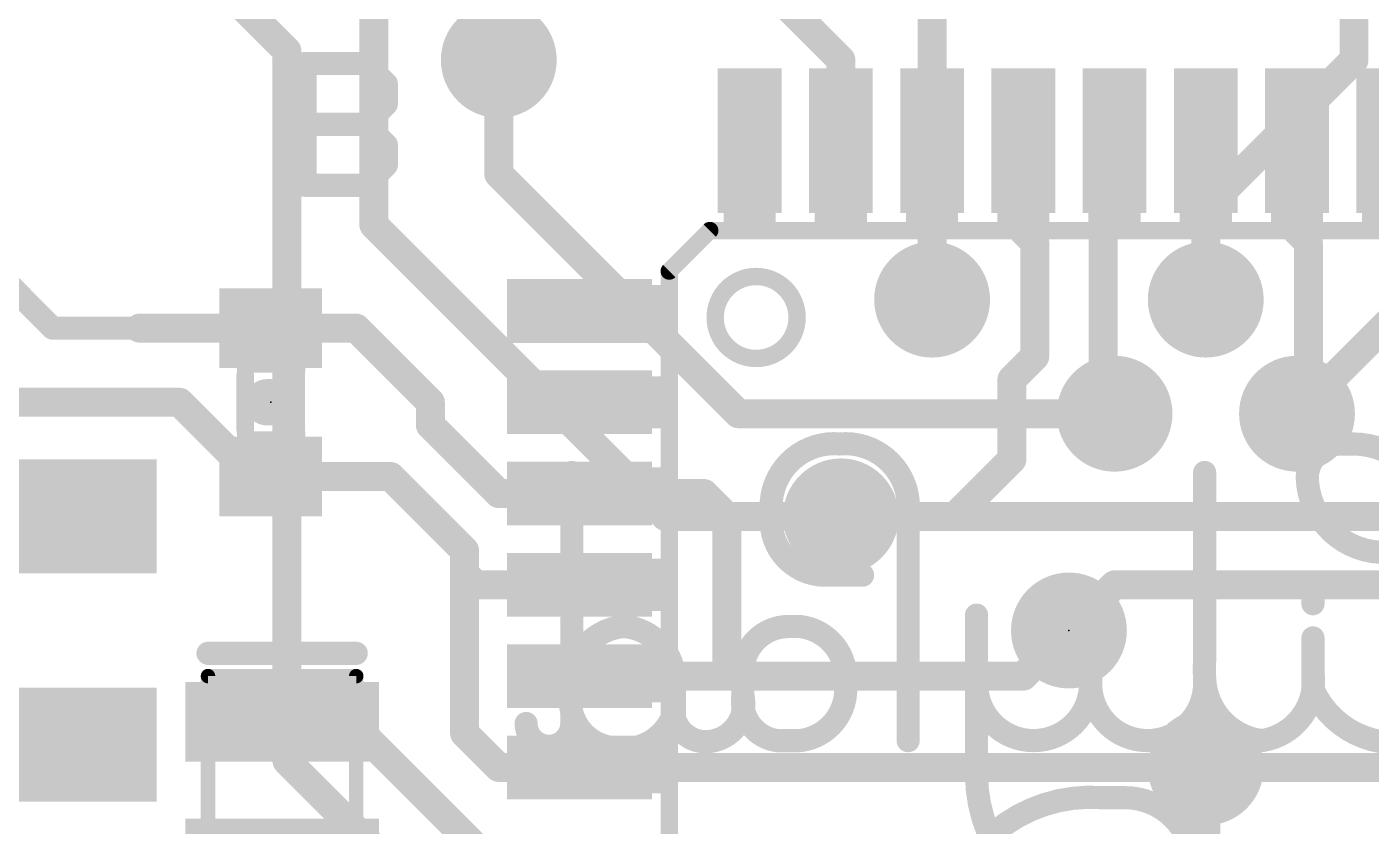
# Model space of a CAD drawing. Extents: x 0 to 107, y -24 to 80.
# Drawn here: x 21.34 to 33.13, y 52.9 to 59.9 of the extents above; entities that cross this region are included whole.
import ezdxf

# ---------------------------------------------------------------- set-up
doc = ezdxf.new("R2010")
doc.units = 0
for name, color, linetype in [('1', 12, 'CONTINUOUS'), ('16', 132, 'CONTINUOUS'), ('18', 110, 'CONTINUOUS'), ('21', 53, 'CONTINUOUS'), ('22', 53, 'CONTINUOUS'), ('23', 53, 'CONTINUOUS'), ('24', 53, 'CONTINUOUS'), ('51', 53, 'CONTINUOUS')]:
    doc.layers.add(name, color=color, linetype=linetype)

# ---------------------------------------------------------------- blocks, each defined once
blk = doc.blocks.new('RECT')
blk.add_solid([(-0.5, -0.5), (0.5, -0.5), (-0.5, 0.5), (0.5, 0.5)])
blk = doc.blocks.new('ROUNDV')
at = {"const_width": 0.5}
blk.add_lwpolyline([(0, -0.25, 1), (0, 0.25, 1), (0, -0.25)], format="xyb", dxfattribs=at)

msp = doc.modelspace()

# ---------------------------------------------------------------- linework, layer by layer
at = {"layer": '1'}
for points, const_width in [([(25.4801, 59.6101), (25.48, 64.6101)], 0.254), ([(28.4801, 59.6101), (27.9801, 60.1101)], 0.254), ([(28.48, 58.9028), (28.4801, 59.6101)], 0.254), ([(29.2801, 57.5101), (29.28, 58.9028)], 0.254), ([(30.08, 58.1101), (30.08, 58.9028)], 0.254), ([(30.8801, 58.2101), (30.88, 58.9028)], 0.254), ([(31.68, 57.5101), (31.68, 58.9028)], 0.254), ([(32.4801, 58.1101), (32.48, 58.9028)], 0.254), ([(30.18, 58.0101), (30.08, 58.1101)], 0.254), ([(30.78, 56.6101), (30.7801, 58.1101)], 0.254), ([(30.7801, 58.1101), (30.8801, 58.2101)], 0.254), ([(32.5801, 58.0101), (32.4801, 58.1101)], 0.254), ([(20.7181, 58.1101), (21.5681, 57.2601)], 0.2032), ([(30.18, 57.0101), (30.18, 58.0101)], 0.254), ([(32.58, 56.6101), (32.5801, 58.0101)], 0.254), ([(21.5681, 57.2601), (22.3301, 57.2601)], 0.2032), ([(22.3301, 57.2601), (23.48, 57.2601)], 0.254), ([(23.48, 57.2601), (24.2301, 57.2601)], 0.254), ([(24.2301, 57.2601), (24.88, 56.6101)], 0.254), ([(29.9801, 56.8102), (30.18, 57.0101)], 0.254), ([(29.9801, 56.1101), (29.9801, 56.8102)], 0.254), ([(19.48, 56.6101), (22.6801, 56.6101)], 0.254), ([(22.6801, 56.6101), (23.3301, 55.9602)], 0.254), ([(24.88, 56.6101), (24.88, 56.4102)], 0.254), ([(30.8801, 56.5101), (30.78, 56.6101)], 0.254), ([(32.48, 56.5102), (32.58, 56.6101)], 0.254), ([(24.88, 56.4102), (25.4801, 55.8101)], 0.254), ([(29.4801, 55.6101), (29.9801, 56.1101)], 0.254), ([(23.3301, 55.9602), (23.48, 55.9601)], 0.254), ([(23.48, 55.9601), (24.53, 55.9602)], 0.254), ([(24.53, 55.9602), (25.1801, 55.3101)], 0.254), ([(25.4801, 55.8101), (26.1874, 55.8102)], 0.254), ([(26.1874, 55.8102), (27.2801, 55.8101)], 0.254), ([(27.2801, 55.8101), (27.4801, 55.6101)], 0.254), ([(27.4801, 55.6101), (27.48, 54.2101)], 0.254), ([(28.4801, 55.6101), (29.4801, 55.6101)], 0.254), ([(25.1801, 55.3101), (25.1801, 55.1102)], 0.254), ([(25.1801, 55.1102), (25.1801, 53.7101)], 0.254), ([(25.1801, 55.1102), (25.2801, 55.0102)], 0.254), ([(25.2801, 55.0102), (26.1874, 55.0102)], 0.254), ([(30.48, 54.6102), (30.8801, 55.0102)], 0.254), ([(30.8801, 55.0102), (34.7726, 55.0102)], 0.254), ([(30.08, 54.2101), (30.48, 54.6102)], 0.254), ([(27.48, 54.2101), (26.1874, 54.2102)], 0.254), ([(27.48, 54.2101), (30.08, 54.2101)], 0.254), ([(24.18, 53.8101), (23.58, 53.8101)], 0.254), ([(25.38, 52.6101), (24.18, 53.8101)], 0.254), ([(25.1801, 53.7101), (25.48, 53.4101)], 0.254), ([(25.48, 53.4101), (26.1874, 53.4102)], 0.254), ([(26.1874, 53.4102), (31.6801, 53.4101)], 0.254), ([(31.6801, 53.4101), (33.4801, 53.4101)], 0.254)]:
    msp.add_lwpolyline(points, dxfattribs=dict(at, const_width=const_width))
for points, const_width in [([(25.4166, 59.6101, 1), (25.5436, 59.6101)], 0.127), ([(28.5436, 59.6101, 1), (28.4166, 59.6101)], 0.127), ([(28.4352, 59.5652, 1), (28.525, 59.655)], 0.127), ([(28.4165, 58.9028, 1), (28.5435, 58.9028)], 0.127), ([(29.3435, 58.9028, 1), (29.2165, 58.9028)], 0.127), ([(30.1435, 58.9028, 1), (30.0165, 58.9028)], 0.127), ([(30.9435, 58.9028, 1), (30.8165, 58.9028)], 0.127), ([(31.7435, 58.9028, 1), (31.6165, 58.9028)], 0.127), ([(32.5435, 58.9028, 1), (32.4165, 58.9028)], 0.127), ([(30.1249, 58.155, 1), (30.0351, 58.0652)], 0.127), ([(30.8436, 58.1101, 1), (30.7166, 58.1101)], 0.127), ([(30.8166, 58.2101, 1), (30.9436, 58.2101)], 0.127), ([(30.925, 58.1652, 1), (30.8352, 58.255)], 0.127), ([(32.525, 58.155, 1), (32.4352, 58.0652)], 0.127), ([(30.0165, 58.1101, 1), (30.1435, 58.1101)], 0.127), ([(30.2435, 58.0101, 1), (30.1165, 58.0101)], 0.127), ([(30.1351, 57.9652, 1), (30.2249, 58.055)], 0.127), ([(30.7352, 58.155, 1), (30.825, 58.0652)], 0.127), ([(32.4166, 58.1101, 1), (32.5436, 58.1101)], 0.127), ([(32.6436, 58.0101, 1), (32.5166, 58.0101)], 0.127), ([(32.5352, 57.9652, 1), (32.625, 58.055)], 0.127), ([(29.2166, 57.5101, 1), (29.3436, 57.5101)], 0.127), ([(31.6165, 57.5101, 1), (31.7435, 57.5101)], 0.127), ([(21.5681, 57.3109, 1), (21.5681, 57.2093)], 0.1016), ([(21.5322, 57.2242, 1), (21.604, 57.296)], 0.1016), ([(22.3301, 57.3236, 1), (22.3301, 57.1966)], 0.127), ([(22.3301, 57.2093, 1), (22.3301, 57.3109)], 0.1016), ([(23.48, 57.3236, 1), (23.48, 57.1966)], 0.127), ([(23.48, 57.1966, 1), (23.48, 57.3236)], 0.127), ([(24.275, 57.305, 1), (24.1852, 57.2152)], 0.127), ([(24.2301, 57.1966, 1), (24.2301, 57.3236)], 0.127), ([(30.1165, 57.0101, 1), (30.2435, 57.0101)], 0.127), ([(30.2249, 56.9652, 1), (30.1351, 57.055)], 0.127), ([(30.0436, 56.8102, 1), (29.9166, 56.8102)], 0.127), ([(29.9352, 56.8551, 1), (30.025, 56.7653)], 0.127), ([(22.725, 56.655, 1), (22.6352, 56.5652)], 0.127), ([(22.6801, 56.5466, 1), (22.6801, 56.6736)], 0.127), ([(24.9435, 56.6101, 1), (24.8165, 56.6101)], 0.127), ([(24.8351, 56.5652, 1), (24.9249, 56.655)], 0.127), ([(30.8249, 56.655, 1), (30.7351, 56.5652)], 0.127), ([(32.6249, 56.5652, 1), (32.5351, 56.655)], 0.127), ([(30.7165, 56.6101, 1), (30.8435, 56.6101)], 0.127), ([(30.8352, 56.4652, 1), (30.925, 56.555)], 0.127), ([(32.4351, 56.5551, 1), (32.5249, 56.4653)], 0.127), ([(32.5165, 56.6101, 1), (32.6435, 56.6101)], 0.127), ([(24.9249, 56.4551, 1), (24.8351, 56.3653)], 0.127), ([(24.8165, 56.4102, 1), (24.9435, 56.4102)], 0.127), ([(30.025, 56.0652, 1), (29.9352, 56.155)], 0.127), ([(29.9166, 56.1101, 1), (30.0436, 56.1101)], 0.127), ([(23.3301, 56.0237, 1), (23.3301, 55.8967)], 0.127), ([(23.2852, 55.9153, 1), (23.375, 56.0051)], 0.127), ([(23.48, 56.0236, 1), (23.48, 55.8966)], 0.127), ([(23.48, 55.8966, 1), (23.48, 56.0236)], 0.127), ([(24.5749, 56.0051, 1), (24.4851, 55.9153)], 0.127), ([(24.53, 55.8967, 1), (24.53, 56.0237)], 0.127), ([(25.4801, 55.8736, 1), (25.4801, 55.7466)], 0.127), ([(25.4352, 55.7652, 1), (25.525, 55.855)], 0.127), ([(26.1874, 55.8737, 1), (26.1874, 55.7467)], 0.127), ([(26.1874, 55.7467, 1), (26.1874, 55.8737)], 0.127), ([(27.325, 55.855, 1), (27.2352, 55.7652)], 0.127), ([(27.2801, 55.7466, 1), (27.2801, 55.8736)], 0.127), ([(27.5436, 55.6101, 1), (27.4166, 55.6101)], 0.127), ([(27.4352, 55.5652, 1), (27.525, 55.655)], 0.127), ([(28.4801, 55.6736, 1), (28.4801, 55.5466)], 0.127), ([(29.4352, 55.655, 1), (29.525, 55.5652)], 0.127), ([(29.4801, 55.5466, 1), (29.4801, 55.6736)], 0.127), ([(25.2436, 55.3101, 1), (25.1166, 55.3101)], 0.127), ([(25.1352, 55.2652, 1), (25.225, 55.355)], 0.127), ([(25.2436, 55.1102, 1), (25.1166, 55.1102)], 0.127), ([(25.225, 55.1551, 1), (25.1352, 55.0653)], 0.127), ([(25.1166, 55.1102, 1), (25.2436, 55.1102)], 0.127), ([(25.2801, 55.0737, 1), (25.2801, 54.9467)], 0.127), ([(25.2352, 54.9653, 1), (25.325, 55.0551)], 0.127), ([(26.1874, 54.9467, 1), (26.1874, 55.0737)], 0.127), ([(30.8801, 55.0737, 1), (30.8801, 54.9467)], 0.127), ([(30.925, 54.9653, 1), (30.8352, 55.0551)], 0.127), ([(30.4351, 54.6551, 1), (30.5249, 54.5653)], 0.127), ([(30.5249, 54.5653, 1), (30.4351, 54.6551)], 0.127), ([(26.1874, 54.2737, 1), (26.1874, 54.1467)], 0.127), ([(27.48, 54.2736, 1), (27.48, 54.1466)], 0.127), ([(27.4165, 54.2101, 1), (27.5435, 54.2101)], 0.127), ([(27.48, 54.1466, 1), (27.48, 54.2736)], 0.127), ([(30.0351, 54.255, 1), (30.1249, 54.1652)], 0.127), ([(30.08, 54.1466, 1), (30.08, 54.2736)], 0.127), ([(23.58, 53.8736, 1), (23.58, 53.7466)], 0.127), ([(24.2249, 53.855, 1), (24.1351, 53.7652)], 0.127), ([(24.18, 53.7466, 1), (24.18, 53.8736)], 0.127), ([(25.225, 53.755, 1), (25.1352, 53.6652)], 0.127), ([(25.1166, 53.7101, 1), (25.2436, 53.7101)], 0.127), ([(25.48, 53.4736, 1), (25.48, 53.3466)], 0.127), ([(26.1874, 53.4737, 1), (26.1874, 53.3467)], 0.127), ([(26.1874, 53.3467, 1), (26.1874, 53.4737)], 0.127), ([(31.6801, 53.4736, 1), (31.6801, 53.3466)], 0.127), ([(31.6801, 53.3466, 1), (31.6801, 53.4736)], 0.127), ([(25.4351, 53.3652, 1), (25.5249, 53.455)], 0.127)]:
    msp.add_lwpolyline(points, format="xyb", dxfattribs=dict(at, const_width=const_width))
at = {"layer": '16'}
for points, const_width in [([(30.4547, 79.6038, 0.4142), (5.4864, 54.6355)], 0.254), ([(55.4737, 54.6101, 0.4142), (30.48, 79.6037)], 0.254), ([(23.6855, 59.69, 1), (23.5585, 59.69)], 0.127), ([(23.5771, 59.6451, 1), (23.6669, 59.7349)], 0.127), ([(25.5436, 59.6101, 1), (25.4166, 59.6101)], 0.127), ([(32.9166, 59.6101, 1), (33.0436, 59.6101)], 0.127), ([(33.025, 59.5652, 1), (32.9352, 59.655)], 0.127), ([(25.525, 58.655, 1), (25.4352, 58.5652)], 0.127), ([(25.4166, 58.6101, 1), (25.5436, 58.6101)], 0.127), ([(31.7436, 58.3101, 1), (31.6166, 58.3101)], 0.127), ([(31.6352, 58.355, 1), (31.725, 58.2652)], 0.127), ([(24.4289, 58.2109, 1), (24.3391, 58.1211)], 0.127), ([(24.3205, 58.166, 1), (24.4475, 58.166)], 0.127), ([(29.2166, 57.5101, 1), (29.3436, 57.5101)], 0.127), ([(31.6165, 57.5101, 1), (31.7435, 57.5101)], 0.127), ([(27.5801, 56.5737, 1), (27.5801, 56.4467)], 0.127), ([(27.5352, 56.4653, 1), (27.625, 56.5551)], 0.127), ([(30.8801, 56.4466, 1), (30.8801, 56.5736)], 0.127), ([(32.4351, 56.5551, 1), (32.5249, 56.4653)], 0.127), ([(26.9399, 55.6736, 1), (26.9399, 55.5466)], 0.127), ([(26.895, 55.5652, 1), (26.9848, 55.655)], 0.127), ([(28.4801, 55.6736, 1), (28.4801, 55.5466)], 0.127), ([(28.4801, 55.5466, 1), (28.4801, 55.6736)], 0.127), ([(5.4864, 54.6101, 0.4142), (30.48, 29.6165)], 0.254), ([(30.5054, 29.6165, 0.4142), (55.4737, 54.5848)], 0.254), ([(23.6669, 53.513, 1), (23.5771, 53.4232)], 0.127), ([(23.5585, 53.4681, 1), (23.6855, 53.4681)], 0.127), ([(31.7436, 53.4101, 1), (31.6166, 53.4101)], 0.127)]:
    msp.add_lwpolyline(points, format="xyb", dxfattribs=dict(at, const_width=const_width))
at = {"layer": '16', "const_width": 0.254}
for points in [[(32.9801, 59.6101), (32.98, 64.6101)], [(23.622, 59.69), (20.955, 62.357)], [(29.2801, 57.5101), (29.28, 61.6102)], [(24.384, 58.166), (24.384, 60.198)], [(23.622, 53.4681), (23.622, 59.69)], [(25.4801, 58.6101), (25.4801, 59.6101)], [(31.6801, 58.3101), (32.9801, 59.6101)], [(32.48, 56.5102), (35.48, 59.5101)], [(27.5801, 56.5102), (25.4801, 58.6101)], [(31.68, 57.5101), (31.6801, 58.3101)], [(24.384, 58.166), (26.9399, 55.6101)], [(27.5801, 56.5102), (30.8801, 56.5101)], [(26.9399, 55.6101), (28.4801, 55.6101)], [(28.4801, 55.6101), (33.48, 55.6101)], [(25.48, 51.6101), (23.622, 53.4681)], [(31.6801, 53.4101), (31.6801, 48.7101)]]:
    msp.add_lwpolyline(points, dxfattribs=at)
at = {"layer": '21'}
for points, const_width in [([(23.7817, 58.5117), (23.7817, 59.5794)], 0.2032), ([(23.7817, 59.5794), (24.3156, 59.5794)], 0.2032), ([(24.3156, 59.5794), (24.4935, 59.4015)], 0.2032), ([(24.4935, 59.4015), (24.4935, 59.2235)], 0.2032), ([(24.4935, 59.2235), (24.3156, 59.0456)], 0.2032), ([(23.7817, 59.0456), (24.3156, 59.0456)], 0.2032), ([(24.3156, 59.0456), (24.4935, 58.8676)], 0.2032), ([(24.4935, 58.8676), (24.4935, 58.6897)], 0.2032), ([(24.4935, 58.6897), (24.3156, 58.5117)], 0.2032), ([(24.3156, 58.5117), (23.7817, 58.5117)], 0.2032), ([(27.33, 58.1152), (26.975, 57.7602)], 0.1524), ([(27.33, 58.1152), (33.985, 58.1152)], 0.1524), ([(26.975, 51.1052), (26.975, 57.7602)], 0.1524), ([(23.4495, 56.6101), (23.5105, 56.6101)], 0.4064), ([(22.93, 54.4101), (24.23, 54.4101)], 0.2032)]:
    msp.add_lwpolyline(points, dxfattribs=dict(at, const_width=const_width))
for points, const_width in [([(23.8325, 59.5794, 1), (23.7309, 59.5794)], 0.1016), ([(23.7817, 59.6302, 1), (23.7817, 59.5286)], 0.1016), ([(24.3515, 59.6153, 1), (24.2796, 59.5435)], 0.1016), ([(24.3156, 59.5286, 1), (24.3156, 59.6302)], 0.1016), ([(24.5443, 59.4015, 1), (24.4427, 59.4015)], 0.1016), ([(24.4576, 59.3655, 1), (24.5294, 59.4374)], 0.1016), ([(24.5294, 59.1876, 1), (24.4576, 59.2594)], 0.1016), ([(24.4427, 59.2235, 1), (24.5443, 59.2235)], 0.1016), ([(23.7817, 59.0964, 1), (23.7817, 58.9948)], 0.1016), ([(24.3515, 59.0815, 1), (24.2796, 59.0096)], 0.1016), ([(24.2796, 59.0815, 1), (24.3515, 59.0096)], 0.1016), ([(24.3156, 58.9948, 1), (24.3156, 59.0964)], 0.1016), ([(24.5443, 58.8676, 1), (24.4427, 58.8676)], 0.1016), ([(24.4576, 58.8317, 1), (24.5294, 58.9035)], 0.1016), ([(24.4427, 58.6897, 1), (24.5443, 58.6897)], 0.1016), ([(24.5294, 58.6537, 1), (24.4576, 58.7256)], 0.1016), ([(23.7817, 58.5625, 1), (23.7817, 58.4609)], 0.1016), ([(24.2796, 58.5476, 1), (24.3515, 58.4758)], 0.1016), ([(24.3156, 58.4609, 1), (24.3156, 58.5625)], 0.1016), ([(23.7309, 58.5117, 1), (23.8325, 58.5117)], 0.1016), ([(27.33, 58.1533, 1), (27.33, 58.0771)], 0.0762), ([(27.3569, 58.0883, 1), (27.3031, 58.1421)], 0.0762), ([(27.0131, 57.7602, 1), (26.9369, 57.7602)], 0.0762), ([(26.9481, 57.7871, 1), (27.0019, 57.7333)], 0.0762), ([(27.7368, 56.9942, 1), (27.7368, 57.7126, 1), (27.7368, 56.9942)], 0.1524), ([(23.4495, 56.7117, 1), (23.4495, 56.5085)], 0.2032), ([(23.5105, 56.5085, 1), (23.5105, 56.7117)], 0.2032), ([(22.93, 54.4609, 1), (22.93, 54.3593)], 0.1016), ([(24.23, 54.3593, 1), (24.23, 54.4609)], 0.1016)]:
    msp.add_lwpolyline(points, format="xyb", dxfattribs=dict(at, const_width=const_width))
at = {"layer": '22'}
for points, const_width in [([(28.47, 56.245, 0.4141), (27.87, 55.745)], 0.2032), ([(29.07, 55.745, 0.4142), (28.47, 56.245)], 0.2032), ([(28.4654, 56.2956, 1), (28.4746, 56.1944)], 0.1016), ([(28.4654, 56.1944, 1), (28.4746, 56.2956)], 0.1016), ([(32.87, 56.245, 0.4142), (32.57, 55.945)], 0.2032), ([(32.87, 56.2958, 1), (32.87, 56.1942)], 0.1016), ([(32.87, 56.1942, 1), (32.87, 56.2958)], 0.1016), ([(33.67, 55.545, 0.4142), (32.97, 56.245)], 0.2032), ([(32.97, 56.2958, 1), (32.97, 56.1942)], 0.1016), ([(32.97, 56.1942, 1), (32.97, 56.2958)], 0.1016), ([(26.1708, 55.995, 1), (26.0692, 55.995)], 0.1016), ([(31.7208, 55.995, 1), (31.6192, 55.995)], 0.1016), ([(32.57, 55.945, 0.4142), (33.27, 55.295)], 0.2032), ([(32.6208, 55.9469, 1), (32.5192, 55.9431)], 0.1016), ([(32.5192, 55.945, 1), (32.6208, 55.945)], 0.1016), ([(27.9208, 55.745, 1), (27.8192, 55.745)], 0.1016), ([(27.8194, 55.7496, 1), (27.9206, 55.7404)], 0.1016), ([(29.1208, 55.745, 1), (29.0192, 55.745)], 0.1016), ([(29.0194, 55.7404, 1), (29.1206, 55.7496)], 0.1016), ([(27.87, 55.545, 0.4141), (28.37, 55.095)], 0.2032), ([(27.9207, 55.5477, 1), (27.8193, 55.5423)], 0.1016), ([(27.8192, 55.545, 1), (27.9208, 55.545)], 0.1016), ([(28.37, 55.1458, 1), (28.37, 55.0442)], 0.1016), ([(28.3727, 55.0443, 1), (28.3673, 55.1457)], 0.1016), ([(28.67, 55.0442, 1), (28.67, 55.1458)], 0.1016), ([(32.6708, 54.895, 1), (32.5692, 54.895)], 0.1016), ([(29.7208, 54.745, 1), (29.6192, 54.745)], 0.1016), ([(30.7208, 54.745, 1), (30.6192, 54.745)], 0.1016), ([(32.5692, 54.845, 1), (32.6708, 54.845)], 0.1016), ([(26.57, 54.645, 0.4142), (26.12, 54.095)], 0.2032), ([(27.02, 54.145, 0.4142), (26.57, 54.645)], 0.2032), ([(26.5727, 54.6957, 1), (26.5673, 54.5943)], 0.1016), ([(26.5751, 54.5945, 1), (26.5649, 54.6955)], 0.1016), ([(28.02, 54.645, 0.4142), (27.62, 54.245)], 0.2032), ([(28.02, 54.6958, 1), (28.02, 54.5942)], 0.1016), ([(28.02, 54.5942, 1), (28.02, 54.6958)], 0.1016), ([(28.52, 54.145, 0.4142), (28.12, 54.645)], 0.2032), ([(28.1256, 54.6955, 1), (28.1144, 54.5945)], 0.1016), ([(28.12, 54.5942, 1), (28.12, 54.6958)], 0.1016), ([(32.6708, 54.545, 1), (32.5692, 54.545)], 0.1016), ([(27.6708, 54.245, 1), (27.5692, 54.245)], 0.1016), ([(31.67, 54.345, 0.0384), (31.67, 54.195)], 0.2032), ([(31.6192, 54.345, 1), (31.7208, 54.345)], 0.1016), ([(31.7207, 54.3411, 1), (31.6193, 54.3489)], 0.1016), ([(32.17, 53.645, 0.4142), (32.62, 54.245)], 0.2032), ([(32.6708, 54.245, 1), (32.5692, 54.245)], 0.1016), ([(32.6703, 54.2522, 1), (32.5697, 54.2378)], 0.1016), ([(27.0708, 54.145, 1), (26.9692, 54.145)], 0.1016), ([(27.5692, 54.245, 1), (27.6708, 54.245)], 0.1016), ([(28.12, 53.645, 0.4142), (28.52, 54.145)], 0.2032), ([(28.5705, 54.1506, 1), (28.4695, 54.1394)], 0.1016), ([(29.67, 54.145, 0.4142), (30.17, 53.645)], 0.2032), ([(29.7208, 54.145, 1), (29.6192, 54.145)], 0.1016), ([(29.7208, 54.145, 1), (29.6192, 54.145)], 0.1016), ([(30.17, 53.645, 0.4142), (30.67, 54.145)], 0.2032), ([(30.67, 54.145, 0.4142), (31.17, 53.645)], 0.2032), ([(30.7208, 54.145, 1), (30.6192, 54.145)], 0.1016), ([(30.7208, 54.145, 1), (30.6192, 54.145)], 0.1016), ([(31.17, 53.645, 0.4142), (31.67, 54.145)], 0.2032), ([(31.67, 54.195, 0.37), (32.17, 53.645)], 0.2032), ([(31.7208, 54.1965, 1), (31.6192, 54.1935)], 0.1016), ([(31.7208, 54.195, 1), (31.6192, 54.195)], 0.1016), ([(31.7208, 54.145, 1), (31.6192, 54.145)], 0.1016), ([(31.6193, 54.1911, 1), (31.7207, 54.1989)], 0.1016), ([(32.5692, 54.245, 1), (32.6708, 54.245)], 0.1016), ([(26.12, 54.095, 0.1231), (26.12, 53.895)], 0.2032), ([(26.0695, 54.0899, 1), (26.1705, 54.1001)], 0.1016), ([(26.1693, 54.0827, 1), (26.0707, 54.1073)], 0.1016), ([(26.9693, 54.1477, 1), (27.0707, 54.1423)], 0.1016), ([(27.37, 53.645, 0.4142), (27.62, 54.045)], 0.2032), ([(27.62, 54.045, 0.4142), (27.92, 53.645)], 0.2032), ([(27.6695, 54.0564, 1), (27.5705, 54.0336)], 0.1016), ([(27.6703, 54.0378, 1), (27.5697, 54.0522)], 0.1016), ([(28.4695, 54.1506, 1), (28.5705, 54.1394)], 0.1016), ([(29.6192, 54.145, 1), (29.7208, 54.145)], 0.1016), ([(30.6192, 54.145, 1), (30.7208, 54.145)], 0.1016), ([(31.6192, 54.145, 1), (31.7208, 54.145)], 0.1016), ([(32.62, 54.095, 0.4142), (33.67, 53.695)], 0.2032), ([(32.6664, 54.1158, 1), (32.5736, 54.0742)], 0.1016), ([(32.5692, 54.095, 1), (32.6708, 54.095)], 0.1016), ([(26.0692, 53.995, 1), (26.1708, 53.995)], 0.1016), ([(26.12, 53.895, 0.277), (26.42, 53.595)], 0.2032), ([(26.1693, 53.9073, 1), (26.0707, 53.8827)], 0.1016), ([(26.1708, 53.895, 1), (26.0692, 53.895)], 0.1016), ([(26.42, 53.595, 0.4142), (27.02, 53.895)], 0.2032), ([(27.0708, 53.895, 1), (26.9692, 53.895)], 0.1016), ([(27.0682, 53.8789, 1), (26.9718, 53.9111)], 0.1016), ([(27.5692, 54.045, 1), (27.6708, 54.045)], 0.1016), ([(25.72, 53.795, 0.4142), (25.92, 53.595)], 0.2032), ([(25.7708, 53.795, 1), (25.6692, 53.795)], 0.1016), ([(25.92, 53.595, 0.4142), (26.12, 53.795)], 0.2032), ([(26.1708, 53.795, 1), (26.0692, 53.795)], 0.1016), ([(26.0707, 53.8827, 1), (26.1693, 53.9073)], 0.1016), ([(27.02, 53.845, 0.4142), (27.37, 53.645)], 0.2032), ([(27.069, 53.8584, 1), (26.971, 53.8316)], 0.1016), ([(26.9692, 53.895, 1), (27.0708, 53.895)], 0.1016), ([(26.9692, 53.845, 1), (27.0708, 53.845)], 0.1016), ([(26.0692, 53.795, 1), (26.1708, 53.795)], 0.1016), ([(25.92, 53.6458, 1), (25.92, 53.5442)], 0.1016), ([(25.92, 53.5442, 1), (25.92, 53.6458)], 0.1016), ([(26.4361, 53.6432, 1), (26.4039, 53.5468)], 0.1016), ([(26.4077, 53.5457, 1), (26.4323, 53.6443)], 0.1016), ([(27.3586, 53.6945, 1), (27.3814, 53.5955)], 0.1016), ([(27.3834, 53.596, 1), (27.3566, 53.694)], 0.1016), ([(27.92, 53.6958, 1), (27.92, 53.5942)], 0.1016), ([(27.9128, 53.5947, 1), (27.9272, 53.6953)], 0.1016), ([(28.1144, 53.6955, 1), (28.1256, 53.5945)], 0.1016), ([(28.12, 53.5942, 1), (28.12, 53.6958)], 0.1016), ([(29.0192, 53.645, 1), (29.1208, 53.645)], 0.1016), ([(30.17, 53.6958, 1), (30.17, 53.5942)], 0.1016), ([(30.17, 53.5942, 1), (30.17, 53.6958)], 0.1016), ([(31.17, 53.6958, 1), (31.17, 53.5942)], 0.1016), ([(31.17, 53.5942, 1), (31.17, 53.6958)], 0.1016), ([(32.1628, 53.6953, 1), (32.1772, 53.5947)], 0.1016), ([(32.1637, 53.5946, 1), (32.1763, 53.6954)], 0.1016), ([(29.67, 53.345, 0.4142), (30.97, 52.045)], 0.2032), ([(29.7208, 53.345, 1), (29.6192, 53.345)], 0.1016), ([(29.6192, 53.345, 1), (29.7208, 53.345)], 0.1016), ([(30.77, 53.145, 0.4142), (29.37, 51.945)], 0.2032), ([(30.77, 53.1958, 1), (30.77, 53.0942)], 0.1016), ([(30.7661, 53.0943, 1), (30.7739, 53.1957)], 0.1016), ([(31.57, 52.545, 0.4142), (30.97, 53.145)], 0.2032), ([(30.97, 53.1958, 1), (30.97, 53.0942)], 0.1016), ([(30.97, 53.0942, 1), (30.97, 53.1958)], 0.1016)]:
    msp.add_lwpolyline(points, format="xyb", dxfattribs=dict(at, const_width=const_width))
at = {"layer": '22', "const_width": 0.2032}
for points in [[(32.97, 56.245), (32.87, 56.245)], [(26.12, 53.995), (26.12, 55.995)], [(31.67, 54.345), (31.67, 55.995)], [(27.87, 55.745), (27.87, 55.545)], [(29.07, 53.645), (29.07, 55.745)], [(28.37, 55.095), (28.67, 55.095)], [(32.62, 54.845), (32.62, 54.895)], [(29.67, 54.145), (29.67, 54.745)], [(30.67, 54.145), (30.67, 54.745)], [(28.12, 54.645), (28.02, 54.645)], [(32.62, 54.245), (32.62, 54.545)], [(27.62, 54.245), (27.62, 54.045)], [(32.62, 54.245), (32.62, 54.095)], [(27.02, 53.895), (27.02, 54.145)], [(29.67, 53.345), (29.67, 54.145)], [(31.67, 54.145), (31.67, 54.195)], [(26.12, 53.895), (26.12, 53.795)], [(27.02, 53.845), (27.02, 53.895)], [(27.92, 53.645), (28.12, 53.645)], [(30.97, 53.145), (30.77, 53.145)]]:
    msp.add_lwpolyline(points, dxfattribs=at)
at = {"layer": '23'}
for p in [(23.48, 56.6101), (30.48, 54.6102)]:
    msp.add_point(p, dxfattribs=at)
at = {"layer": '24'}
msp.add_point((30.48, 54.61), dxfattribs=at)
at = {"layer": '51'}
for points, const_width in [([(23.256, 56.3651), (23.256, 56.8551)], 0.1524), ([(23.704, 56.8551), (23.704, 56.3651)], 0.1524), ([(22.93, 51.0101), (22.93, 54.2101)], 0.127), ([(22.93, 54.2101), (24.23, 54.2101)], 0.127), ([(24.23, 54.2101), (24.23, 51.0101)], 0.127)]:
    msp.add_lwpolyline(points, dxfattribs=dict(at, const_width=const_width))
for points, const_width in [([(23.2941, 56.8551, 1), (23.2179, 56.8551)], 0.0762), ([(23.7421, 56.8551, 1), (23.6659, 56.8551)], 0.0762), ([(23.2179, 56.3651, 1), (23.2941, 56.3651)], 0.0762), ([(23.6659, 56.3651, 1), (23.7421, 56.3651)], 0.0762), ([(22.93, 54.2419, 1), (22.93, 54.1784)], 0.0635), ([(22.9617, 54.2101, 1), (22.8983, 54.2101)], 0.0635), ([(24.2617, 54.2101, 1), (24.1983, 54.2101)], 0.0635), ([(24.23, 54.1784, 1), (24.23, 54.2419)], 0.0635)]:
    msp.add_lwpolyline(points, format="xyb", dxfattribs=dict(at, const_width=const_width))

# ---------------------------------------------------------------- block references
at = {"layer": '1'}
for p, xscale, yscale in [((27.68, 58.9028), 0.5588, 1.27), ((28.48, 58.9028), 0.5588, 1.27), ((29.28, 58.9028), 0.5588, 1.27), ((30.08, 58.9028), 0.5588, 1.27), ((30.88, 58.9028), 0.5588, 1.27), ((31.68, 58.9028), 0.5588, 1.27), ((32.48, 58.9028), 0.5588, 1.27), ((33.28, 58.9028), 0.5588, 1.27), ((26.1874, 57.4102), 1.27, 0.5588), ((26.1874, 56.6102), 1.27, 0.5588), ((26.1874, 55.8102), 1.27, 0.5588), ((26.1874, 55.0102), 1.27, 0.5588), ((26.1874, 54.2102), 1.27, 0.5588), ((26.1874, 53.4102), 1.27, 0.5588)]:
    msp.add_blockref('RECT', p, dxfattribs=dict(at, xscale=xscale, yscale=yscale))
at = {"layer": '1', "xscale": 0.7}
for p, yscale, rotation in [((23.48, 57.2601), 0.9, 90), ((23.48, 55.9601), 0.9, 90), ((23.58, 53.8101), 1.7, 270), ((23.58, 52.6101), 1.7, 270)]:
    msp.add_blockref('RECT', p, dxfattribs=dict(at, yscale=yscale, rotation=rotation))
at = {"layer": '1', "yscale": 4.6, "rotation": 90}
for p in [(20.18, 55.6102), (20.18, 53.6102)]:
    msp.add_blockref('RECT', p, dxfattribs=at)
at = {"layer": '18', "xscale": 1.016, "yscale": 1.016}
for p in [(25.4801, 59.6101), (25.4801, 59.6101), (29.2801, 57.5101), (29.2801, 57.5101), (31.68, 57.5101), (31.68, 57.5101), (30.8801, 56.5101), (30.8801, 56.5101), (32.48, 56.5102), (32.48, 56.5102), (28.4801, 55.6101), (28.4801, 55.6101), (30.48, 54.6102), (30.48, 54.6102), (31.6801, 53.4101), (31.6801, 53.4101)]:
    msp.add_blockref('ROUNDV', p, dxfattribs=at)
at = {"layer": '51'}
for p, xscale, yscale in [((27.68, 58.6615), 0.4572, 0.9906), ((28.48, 58.6615), 0.4572, 0.9906), ((29.28, 58.6615), 0.4572, 0.9906), ((30.08, 58.6615), 0.4572, 0.9906), ((30.88, 58.6615), 0.4572, 0.9906), ((31.68, 58.6615), 0.4572, 0.9906), ((32.48, 58.6615), 0.4572, 0.9906), ((33.28, 58.6615), 0.4572, 0.9906), ((26.4287, 57.4102), 0.9906, 0.4572), ((26.4287, 56.6102), 0.9906, 0.4572), ((26.4287, 55.8102), 0.9906, 0.4572), ((26.4287, 55.0102), 0.9906, 0.4572), ((26.4287, 54.2102), 0.9906, 0.4572), ((26.4287, 53.4102), 0.9906, 0.4572)]:
    msp.add_blockref('RECT', p, dxfattribs=dict(at, xscale=xscale, yscale=yscale))
at = {"layer": '51', "xscale": 0.3, "yscale": 0.5999, "rotation": 90}
for p in [(23.4849, 57.0189), (23.4849, 56.2061)]:
    msp.add_blockref('RECT', p, dxfattribs=at)

doc.saveas('drawing.dxf')
